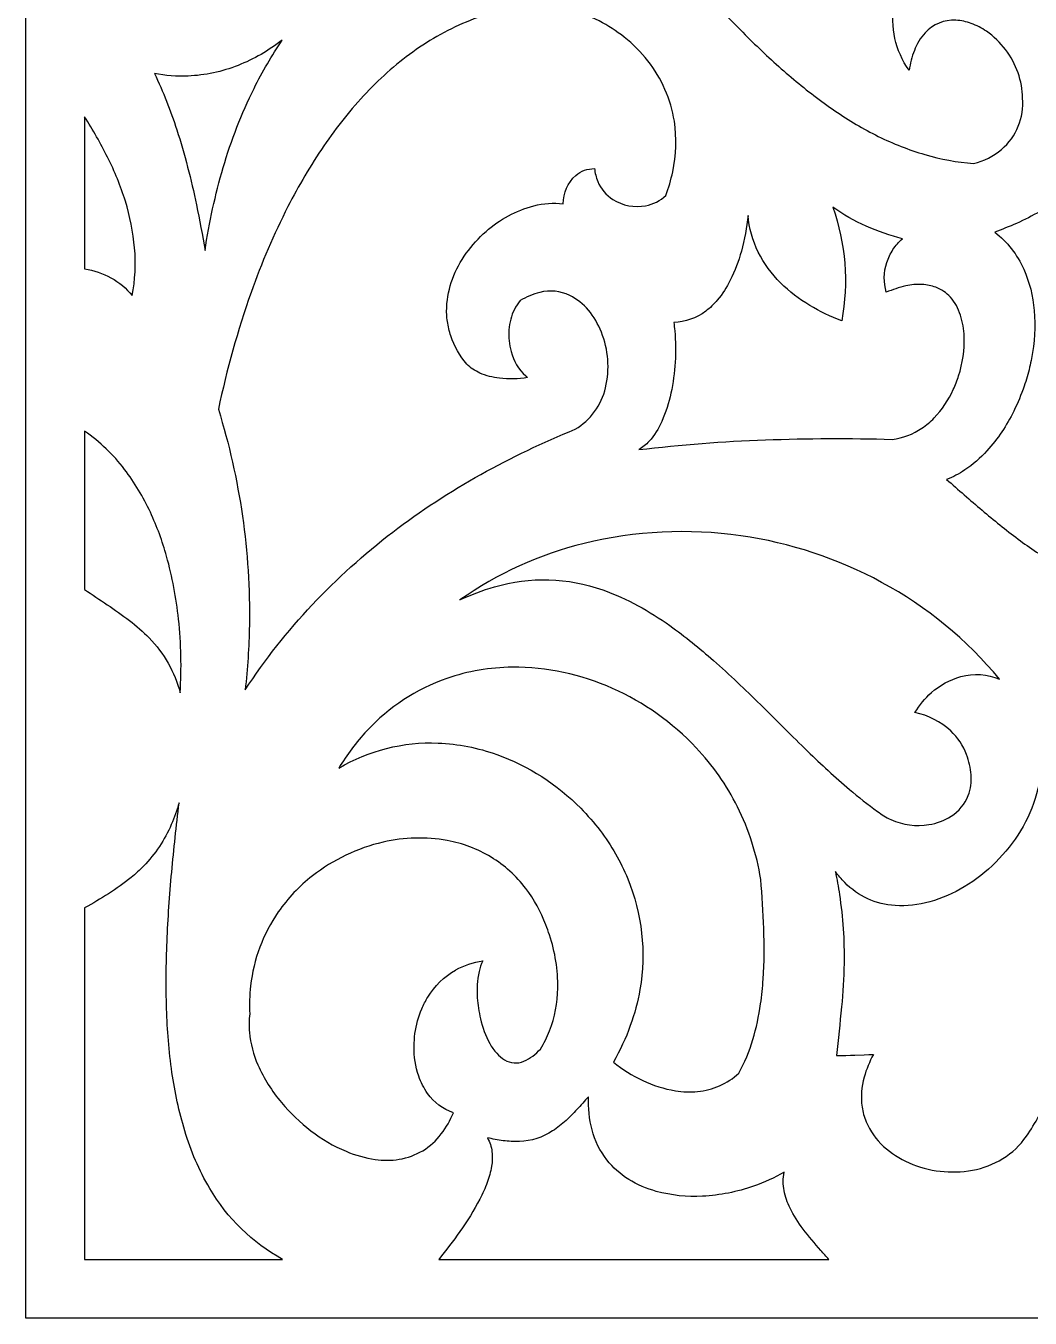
# Model space of a CAD drawing. Header units: centimetres. Extents: x 12.2 to 20.8, y -9 to 9.
# Drawn here: x 12.157 to 16, y -9 to -4.054 of the extents above; entities that cross this region are included whole.
import ezdxf

# ---------------------------------------------------------------- set-up
doc = ezdxf.new("R2010")
doc.units = ezdxf.units.CM
doc.header["$MEASUREMENT"] = 0
doc.layers.add('layer 1', color=7, linetype='Continuous')

msp = doc.modelspace()

# ---------------------------------------------------------------- linework, layer by layer
at = {"layer": 'layer 1', "color": 250, "lineweight": 30}
for points, knots in [([(20.79752, 9.00068), (20.79752, 9.00068), (12.15709, 9.00068), (12.15709, 9.00068), (12.15709, 9.00068), (12.15709, 9.00068), (12.15709, -9.00021), (12.15709, -9.00021), (12.15709, -9.00021), (12.15709, -9.00021), (20.79752, -9.00021), (20.79752, -9.00021), (20.79752, -9.00021), (20.79752, -9.00021), (20.79752, 9.00068), (20.79752, 9.00068)], [0, 0, 0, 0, 0.2, 0.2, 0.2, 0.2, 0.4, 0.4, 0.4, 0.4, 0.6, 0.6, 0.6, 0.6, 1, 1, 1, 1]), ([(15.25639, -3.16694), (15.32825, -3.09439), (15.3975, -3.01932), (15.46402, -2.94184), (15.46402, -2.94184), (15.45041, -2.97266), (15.4405, -3.00498), (15.43448, -3.03812), (15.43448, -3.03812), (15.42518, -3.08931), (15.42295, -3.14152), (15.42785, -3.19331), (15.42785, -3.19331), (15.433, -3.24776), (15.44319, -3.30161), (15.45829, -3.35417), (15.45829, -3.35417), (15.4699, -3.39458), (15.48388, -3.43427), (15.50017, -3.47302), (15.50017, -3.47302), (15.54398, -3.57728), (15.60104, -3.67543), (15.66997, -3.76509), (15.66997, -3.76509), (15.62395, -3.77557), (15.58201, -3.79921), (15.54923, -3.83316), (15.54923, -3.83316), (15.51368, -3.87065), (15.48969, -3.91757), (15.48014, -3.96835), (15.48014, -3.96835), (15.46331, -4.05786), (15.48359, -4.15029), (15.53639, -4.22449), (15.53639, -4.22449), (15.54062, -4.19851), (15.54738, -4.17299), (15.55658, -4.14832), (15.55658, -4.14832), (15.56583, -4.12349), (15.57973, -4.10064), (15.59752, -4.081), (15.59752, -4.081), (15.62749, -4.0479), (15.67092, -4.03022), (15.71548, -4.03294), (15.71548, -4.03294), (15.73557, -4.03417), (15.75538, -4.03828), (15.7743, -4.04515), (15.7743, -4.04515), (15.79481, -4.0526), (15.81428, -4.06267), (15.8322, -4.07512), (15.8322, -4.07512), (15.88843, -4.11414), (15.93092, -4.16996), (15.95361, -4.23453), (15.95361, -4.23453), (15.96447, -4.26547), (15.97008, -4.29801), (15.97021, -4.3308), (15.97021, -4.3308), (15.97727, -4.40537), (15.94741, -4.47874), (15.89032, -4.52723), (15.89032, -4.52723), (15.85947, -4.55344), (15.82282, -4.57195), (15.78342, -4.58126), (15.78342, -4.58126), (15.71993, -4.57633), (15.65713, -4.56477), (15.59606, -4.54676), (15.59606, -4.54676), (15.53504, -4.52877), (15.47569, -4.5055), (15.4187, -4.47723), (15.4187, -4.47723), (15.36102, -4.44862), (15.30546, -4.41592), (15.25245, -4.37937), (15.25245, -4.37937), (15.19813, -4.34193), (15.14564, -4.30191), (15.09516, -4.25944), (15.09516, -4.25944), (15.04362, -4.21609), (14.9937, -4.17084), (14.9455, -4.12381), (14.9455, -4.12381), (14.89686, -4.07634), (14.84906, -4.02801), (14.80214, -3.97884), (14.80214, -3.97884), (14.75552, -3.92999), (14.70938, -3.88068), (14.66374, -3.83091), (14.66374, -3.83091), (14.61923, -3.78237), (14.57431, -3.73419), (14.52899, -3.68639), (14.52899, -3.68639), (14.62009, -3.64689), (14.70788, -3.60017), (14.79154, -3.54668), (14.79154, -3.54668), (14.87514, -3.49322), (14.95544, -3.43478), (15.03202, -3.37168), (15.03202, -3.37168), (15.11021, -3.30725), (15.18509, -3.23892), (15.25639, -3.16694)], [0, 0, 0, 0, 0.0333333, 0.0333333, 0.0333333, 0.0333333, 0.0666667, 0.0666667, 0.0666667, 0.0666667, 0.1, 0.1, 0.1, 0.1, 0.1333333, 0.1333333, 0.1333333, 0.1333333, 0.1666667, 0.1666667, 0.1666667, 0.1666667, 0.2, 0.2, 0.2, 0.2, 0.2333333, 0.2333333, 0.2333333, 0.2333333, 0.2666667, 0.2666667, 0.2666667, 0.2666667, 0.3, 0.3, 0.3, 0.3, 0.3333333, 0.3333333, 0.3333333, 0.3333333, 0.3666667, 0.3666667, 0.3666667, 0.3666667, 0.4, 0.4, 0.4, 0.4, 0.4333333, 0.4333333, 0.4333333, 0.4333333, 0.4666667, 0.4666667, 0.4666667, 0.4666667, 0.5, 0.5, 0.5, 0.5, 0.5333333, 0.5333333, 0.5333333, 0.5333333, 0.5666667, 0.5666667, 0.5666667, 0.5666667, 0.6, 0.6, 0.6, 0.6, 0.6333333, 0.6333333, 0.6333333, 0.6333333, 0.6666667, 0.6666667, 0.6666667, 0.6666667, 0.7, 0.7, 0.7, 0.7, 0.7333333, 0.7333333, 0.7333333, 0.7333333, 0.7666667, 0.7666667, 0.7666667, 0.7666667, 0.8, 0.8, 0.8, 0.8, 0.8333333, 0.8333333, 0.8333333, 0.8333333, 0.8666667, 0.8666667, 0.8666667, 0.8666667, 0.9, 0.9, 0.9, 0.9, 0.9333333, 0.9333333, 0.9333333, 0.9333333, 1, 1, 1, 1]), ([(13.1598, -4.74628), (13.20065, -4.66593), (13.24651, -4.58822), (13.29711, -4.51362), (13.29711, -4.51362), (13.34601, -4.44153), (13.40059, -4.37345), (13.46032, -4.31004), (13.46032, -4.31004), (13.51796, -4.24886), (13.58165, -4.19364), (13.65039, -4.14526), (13.65039, -4.14526), (13.71884, -4.09708), (13.79309, -4.05768), (13.87136, -4.028), (13.87136, -4.028), (13.94966, -3.9983), (14.03157, -3.9791), (14.11491, -3.97089), (14.11491, -3.97089), (14.19719, -3.97537), (14.27759, -3.99745), (14.35063, -4.0356), (14.35063, -4.0356), (14.38458, -4.05333), (14.41682, -4.07418), (14.44693, -4.09786), (14.44693, -4.09786), (14.51416, -4.15077), (14.56757, -4.21923), (14.60254, -4.2973), (14.60254, -4.2973), (14.61998, -4.33623), (14.63201, -4.37736), (14.63832, -4.41954), (14.63832, -4.41954), (14.64793, -4.48386), (14.64583, -4.54941), (14.63212, -4.61298), (14.63212, -4.61298), (14.62551, -4.64362), (14.61677, -4.67376), (14.60596, -4.70317), (14.60596, -4.70317), (14.58453, -4.72359), (14.5576, -4.73733), (14.5285, -4.74273), (14.5285, -4.74273), (14.48516, -4.75076), (14.44037, -4.74209), (14.40316, -4.71848), (14.40316, -4.71848), (14.3772, -4.70201), (14.35696, -4.67792), (14.34521, -4.64952), (14.34521, -4.64952), (14.33877, -4.63398), (14.33462, -4.61757), (14.3329, -4.60083), (14.3329, -4.60083), (14.30651, -4.6002), (14.28087, -4.60953), (14.26107, -4.62698), (14.26107, -4.62698), (14.23008, -4.6543), (14.21266, -4.69382), (14.21345, -4.73512), (14.21345, -4.73512), (14.17556, -4.7305), (14.13715, -4.73318), (14.10027, -4.74303), (14.10027, -4.74303), (14.03265, -4.76109), (13.97021, -4.79468), (13.91788, -4.84116), (13.91788, -4.84116), (13.88964, -4.86624), (13.86421, -4.8943), (13.84202, -4.92485), (13.84202, -4.92485), (13.82007, -4.95507), (13.80239, -4.98815), (13.78947, -5.0232), (13.78947, -5.0232), (13.77677, -5.05765), (13.76935, -5.09381), (13.76745, -5.13048), (13.76745, -5.13048), (13.76649, -5.14893), (13.76739, -5.16743), (13.77013, -5.18569), (13.77013, -5.18569), (13.77294, -5.20445), (13.77729, -5.22295), (13.78313, -5.241), (13.78313, -5.241), (13.79637, -5.2805), (13.81692, -5.31714), (13.84373, -5.34903), (13.84373, -5.34903), (13.85852, -5.36324), (13.87569, -5.37473), (13.89446, -5.38298), (13.89446, -5.38298), (13.91818, -5.39341), (13.94334, -5.40018), (13.9691, -5.40306), (13.9691, -5.40306), (14.005, -5.40708), (14.04129, -5.40612), (14.07693, -5.4002), (14.07693, -5.4002), (14.07446, -5.39829), (14.07207, -5.39628), (14.06976, -5.39418), (14.06976, -5.39418), (14.04228, -5.36915), (14.02271, -5.3366), (14.01347, -5.30059), (14.01347, -5.30059), (14.01003, -5.28717), (14.00749, -5.27354), (14.00586, -5.25978), (14.00586, -5.25978), (14.00424, -5.24596), (14.00407, -5.232), (14.00537, -5.21814), (14.00537, -5.21814), (14.00665, -5.20443), (14.00893, -5.19083), (14.01217, -5.17744), (14.01217, -5.17744), (14.01855, -5.15114), (14.03099, -5.12669), (14.04848, -5.10604), (14.04848, -5.10604), (14.07176, -5.09157), (14.09716, -5.08082), (14.12376, -5.07418), (14.12376, -5.07418), (14.16212, -5.06461), (14.20265, -5.06886), (14.2382, -5.08616), (14.2382, -5.08616), (14.26569, -5.09954), (14.28997, -5.11869), (14.30939, -5.1423), (14.30939, -5.1423), (14.33018, -5.16758), (14.34696, -5.19593), (14.35913, -5.22632), (14.35913, -5.22632), (14.3862, -5.29389), (14.39176, -5.36821), (14.37505, -5.43906), (14.37505, -5.43906), (14.35937, -5.50561), (14.31749, -5.56308), (14.25897, -5.59843), (14.25897, -5.59843), (14.13523, -5.64849), (14.01469, -5.70609), (13.89801, -5.77092), (13.89801, -5.77092), (13.78028, -5.83633), (13.66751, -5.91024), (13.56057, -5.99209), (13.56057, -5.99209), (13.45059, -6.07627), (13.34766, -6.16925), (13.25279, -6.27014), (13.25279, -6.27014), (13.15788, -6.37106), (13.07202, -6.48008), (12.99615, -6.59599), (12.99615, -6.59599), (13.00564, -6.51383), (13.01102, -6.43126), (13.01228, -6.34856), (13.01228, -6.34856), (13.01655, -6.06839), (12.97657, -5.78937), (12.89376, -5.52168), (12.89376, -5.52168), (12.92554, -5.36991), (12.96744, -5.22041), (13.01915, -5.07422), (13.01915, -5.07422), (13.05886, -4.96197), (13.10585, -4.85242), (13.1598, -4.74628)], [0, 0, 0, 0, 0.0204082, 0.0204082, 0.0204082, 0.0204082, 0.0408163, 0.0408163, 0.0408163, 0.0408163, 0.0612245, 0.0612245, 0.0612245, 0.0612245, 0.0816327, 0.0816327, 0.0816327, 0.0816327, 0.1020408, 0.1020408, 0.1020408, 0.1020408, 0.122449, 0.122449, 0.122449, 0.122449, 0.1428571, 0.1428571, 0.1428571, 0.1428571, 0.1632653, 0.1632653, 0.1632653, 0.1632653, 0.1836735, 0.1836735, 0.1836735, 0.1836735, 0.2040816, 0.2040816, 0.2040816, 0.2040816, 0.2244898, 0.2244898, 0.2244898, 0.2244898, 0.244898, 0.244898, 0.244898, 0.244898, 0.2653061, 0.2653061, 0.2653061, 0.2653061, 0.2857143, 0.2857143, 0.2857143, 0.2857143, 0.3061224, 0.3061224, 0.3061224, 0.3061224, 0.3265306, 0.3265306, 0.3265306, 0.3265306, 0.3469388, 0.3469388, 0.3469388, 0.3469388, 0.3673469, 0.3673469, 0.3673469, 0.3673469, 0.3877551, 0.3877551, 0.3877551, 0.3877551, 0.4081633, 0.4081633, 0.4081633, 0.4081633, 0.4285714, 0.4285714, 0.4285714, 0.4285714, 0.4489796, 0.4489796, 0.4489796, 0.4489796, 0.4693878, 0.4693878, 0.4693878, 0.4693878, 0.4897959, 0.4897959, 0.4897959, 0.4897959, 0.5102041, 0.5102041, 0.5102041, 0.5102041, 0.5306122, 0.5306122, 0.5306122, 0.5306122, 0.5510204, 0.5510204, 0.5510204, 0.5510204, 0.5714286, 0.5714286, 0.5714286, 0.5714286, 0.5918367, 0.5918367, 0.5918367, 0.5918367, 0.6122449, 0.6122449, 0.6122449, 0.6122449, 0.6326531, 0.6326531, 0.6326531, 0.6326531, 0.6530612, 0.6530612, 0.6530612, 0.6530612, 0.6734694, 0.6734694, 0.6734694, 0.6734694, 0.6938776, 0.6938776, 0.6938776, 0.6938776, 0.7142857, 0.7142857, 0.7142857, 0.7142857, 0.7346939, 0.7346939, 0.7346939, 0.7346939, 0.755102, 0.755102, 0.755102, 0.755102, 0.7755102, 0.7755102, 0.7755102, 0.7755102, 0.7959184, 0.7959184, 0.7959184, 0.7959184, 0.8163265, 0.8163265, 0.8163265, 0.8163265, 0.8367347, 0.8367347, 0.8367347, 0.8367347, 0.8571429, 0.8571429, 0.8571429, 0.8571429, 0.877551, 0.877551, 0.877551, 0.877551, 0.8979592, 0.8979592, 0.8979592, 0.8979592, 0.9183673, 0.9183673, 0.9183673, 0.9183673, 0.9387755, 0.9387755, 0.9387755, 0.9387755, 0.9591837, 0.9591837, 0.9591837, 0.9591837, 1, 1, 1, 1]), ([(12.64915, -4.23632), (12.69139, -4.24483), (12.73451, -4.24822), (12.77756, -4.24641), (12.77756, -4.24641), (12.84312, -4.24364), (12.90777, -4.22992), (12.96881, -4.20581), (12.96881, -4.20581), (13.02974, -4.18175), (13.08686, -4.14895), (13.13834, -4.10844), (13.13834, -4.10844), (13.09812, -4.16755), (13.06204, -4.22938), (13.03035, -4.29347), (13.03035, -4.29347), (12.98221, -4.39084), (12.94263, -4.49222), (12.91207, -4.59644), (12.91207, -4.59644), (12.88153, -4.7006), (12.85831, -4.80678), (12.84258, -4.91417), (12.84258, -4.91417), (12.83283, -4.85572), (12.82197, -4.79746), (12.81002, -4.73942), (12.81002, -4.73942), (12.79002, -4.64228), (12.76482, -4.54627), (12.73454, -4.45183), (12.73454, -4.45183), (12.71092, -4.37817), (12.68239, -4.30617), (12.64915, -4.23632)], [0, 0, 0, 0, 0.1, 0.1, 0.1, 0.1, 0.2, 0.2, 0.2, 0.2, 0.3, 0.3, 0.3, 0.3, 0.4, 0.4, 0.4, 0.4, 0.5, 0.5, 0.5, 0.5, 0.6, 0.6, 0.6, 0.6, 0.7, 0.7, 0.7, 0.7, 0.8, 0.8, 0.8, 0.8, 1, 1, 1, 1]), ([(12.38211, -4.4026), (12.414, -4.45264), (12.44333, -4.50429), (12.46996, -4.55732), (12.46996, -4.55732), (12.49706, -4.6113), (12.51973, -4.6674), (12.53772, -4.72505), (12.53772, -4.72505), (12.55592, -4.78337), (12.56779, -4.84349), (12.57312, -4.90434), (12.57312, -4.90434), (12.57846, -4.96532), (12.57533, -5.02675), (12.56382, -5.08686), (12.56382, -5.08686), (12.54206, -5.05843), (12.5144, -5.03506), (12.48273, -5.01836), (12.48273, -5.01836), (12.45122, -5.00175), (12.41725, -4.99032), (12.38211, -4.98452), (12.38211, -4.98452), (12.38211, -4.98452), (12.38211, -4.4026), (12.38211, -4.4026)], [0, 0, 0, 0, 0.125, 0.125, 0.125, 0.125, 0.25, 0.25, 0.25, 0.25, 0.375, 0.375, 0.375, 0.375, 0.5, 0.5, 0.5, 0.5, 0.625, 0.625, 0.625, 0.625, 0.75, 0.75, 0.75, 0.75, 1, 1, 1, 1]), ([(16.66014, -5.50438), (16.68494, -5.46249), (16.72654, -5.43331), (16.77438, -5.42423), (16.77438, -5.42423), (16.80574, -5.41827), (16.83796, -5.41856), (16.86922, -5.42505), (16.86922, -5.42505), (16.93863, -5.43973), (17.00025, -5.47921), (17.04262, -5.53611), (17.04262, -5.53611), (17.07839, -5.58422), (17.09741, -5.64268), (17.09683, -5.70263), (17.09683, -5.70263), (17.09662, -5.72347), (17.09445, -5.74424), (17.09034, -5.76467), (17.09034, -5.76467), (17.08877, -5.802), (17.08261, -5.83899), (17.072, -5.87482), (17.072, -5.87482), (17.05265, -5.94016), (17.02085, -6.00112), (16.97835, -6.0544), (16.97835, -6.0544), (16.95392, -6.08503), (16.92559, -6.11231), (16.89408, -6.13559), (16.89408, -6.13559), (16.85001, -6.16194), (16.80379, -6.1845), (16.7559, -6.20303), (16.7559, -6.20303), (16.69103, -6.22812), (16.62265, -6.2429), (16.55321, -6.24685), (16.55321, -6.24685), (16.50002, -6.24988), (16.44669, -6.24612), (16.39445, -6.23567), (16.39445, -6.23567), (16.3423, -6.22524), (16.29132, -6.20969), (16.24223, -6.18923), (16.24223, -6.18923), (16.19152, -6.16811), (16.14252, -6.14313), (16.09563, -6.11451), (16.09563, -6.11451), (16.04684, -6.08473), (15.99947, -6.05268), (15.95369, -6.01846), (15.95369, -6.01846), (15.90645, -5.98315), (15.86037, -5.94633), (15.8155, -5.90805), (15.8155, -5.90805), (15.76999, -5.86923), (15.72486, -5.82996), (15.68011, -5.79026), (15.68011, -5.79026), (15.70461, -5.78094), (15.72793, -5.7688), (15.74962, -5.75409), (15.74962, -5.75409), (15.78075, -5.73295), (15.80927, -5.70819), (15.83455, -5.68032), (15.83455, -5.68032), (15.87578, -5.63486), (15.91031, -5.58374), (15.93709, -5.52852), (15.93709, -5.52852), (15.95218, -5.49739), (15.96546, -5.46541), (15.97685, -5.43274), (15.97685, -5.43274), (15.98503, -5.40927), (15.99192, -5.38537), (15.99749, -5.36115), (15.99749, -5.36115), (16.00009, -5.34986), (16.00249, -5.33853), (16.0047, -5.32716), (16.0047, -5.32716), (16.01649, -5.26657), (16.01996, -5.20464), (16.01503, -5.14311), (16.01503, -5.14311), (16.01066, -5.08863), (15.99712, -5.03526), (15.97499, -4.98528), (15.97499, -4.98528), (15.95035, -4.92966), (15.91224, -4.88103), (15.86411, -4.84382), (15.86411, -4.84382), (15.89211, -4.83367), (15.91974, -4.82253), (15.94694, -4.81041), (15.94694, -4.81041), (15.97787, -4.79664), (16.00808, -4.7813), (16.03746, -4.76447), (16.03746, -4.76447), (16.07219, -4.74455), (16.10478, -4.72108), (16.13466, -4.69444), (16.13466, -4.69444), (16.15259, -4.67845), (16.16798, -4.65982), (16.18028, -4.63919), (16.18028, -4.63919), (16.18007, -4.68581), (16.18465, -4.73233), (16.19395, -4.77802), (16.19395, -4.77802), (16.21279, -4.87062), (16.25417, -4.95719), (16.31441, -5.02999), (16.31441, -5.02999), (16.36117, -5.0865), (16.41984, -5.13203), (16.4862, -5.16327), (16.4862, -5.16327), (16.51728, -5.17791), (16.55041, -5.18776), (16.58443, -5.19248), (16.58443, -5.19248), (16.5582, -5.21555), (16.53626, -5.24311), (16.51964, -5.27384), (16.51964, -5.27384), (16.48681, -5.33454), (16.47225, -5.40349), (16.47775, -5.47228), (16.47775, -5.47228), (16.47972, -5.49688), (16.48444, -5.5212), (16.49182, -5.54475), (16.49182, -5.54475), (16.50108, -5.57428), (16.51551, -5.60194), (16.53445, -5.62641), (16.53445, -5.62641), (16.55881, -5.65789), (16.5919, -5.68153), (16.62958, -5.69437), (16.62958, -5.69437), (16.62676, -5.66898), (16.62605, -5.64341), (16.62744, -5.61791), (16.62744, -5.61791), (16.62861, -5.59651), (16.63224, -5.57532), (16.63826, -5.55476), (16.63826, -5.55476), (16.64342, -5.53712), (16.65077, -5.5202), (16.66014, -5.50438)], [0, 0, 0, 0, 0.0238095, 0.0238095, 0.0238095, 0.0238095, 0.047619, 0.047619, 0.047619, 0.047619, 0.0714286, 0.0714286, 0.0714286, 0.0714286, 0.0952381, 0.0952381, 0.0952381, 0.0952381, 0.1190476, 0.1190476, 0.1190476, 0.1190476, 0.1428571, 0.1428571, 0.1428571, 0.1428571, 0.1666667, 0.1666667, 0.1666667, 0.1666667, 0.1904762, 0.1904762, 0.1904762, 0.1904762, 0.2142857, 0.2142857, 0.2142857, 0.2142857, 0.2380952, 0.2380952, 0.2380952, 0.2380952, 0.2619048, 0.2619048, 0.2619048, 0.2619048, 0.2857143, 0.2857143, 0.2857143, 0.2857143, 0.3095238, 0.3095238, 0.3095238, 0.3095238, 0.3333333, 0.3333333, 0.3333333, 0.3333333, 0.3571429, 0.3571429, 0.3571429, 0.3571429, 0.3809524, 0.3809524, 0.3809524, 0.3809524, 0.4047619, 0.4047619, 0.4047619, 0.4047619, 0.4285714, 0.4285714, 0.4285714, 0.4285714, 0.452381, 0.452381, 0.452381, 0.452381, 0.4761905, 0.4761905, 0.4761905, 0.4761905, 0.5, 0.5, 0.5, 0.5, 0.5238095, 0.5238095, 0.5238095, 0.5238095, 0.547619, 0.547619, 0.547619, 0.547619, 0.5714286, 0.5714286, 0.5714286, 0.5714286, 0.5952381, 0.5952381, 0.5952381, 0.5952381, 0.6190476, 0.6190476, 0.6190476, 0.6190476, 0.6428571, 0.6428571, 0.6428571, 0.6428571, 0.6666667, 0.6666667, 0.6666667, 0.6666667, 0.6904762, 0.6904762, 0.6904762, 0.6904762, 0.7142857, 0.7142857, 0.7142857, 0.7142857, 0.7380952, 0.7380952, 0.7380952, 0.7380952, 0.7619048, 0.7619048, 0.7619048, 0.7619048, 0.7857143, 0.7857143, 0.7857143, 0.7857143, 0.8095238, 0.8095238, 0.8095238, 0.8095238, 0.8333333, 0.8333333, 0.8333333, 0.8333333, 0.8571429, 0.8571429, 0.8571429, 0.8571429, 0.8809524, 0.8809524, 0.8809524, 0.8809524, 0.9047619, 0.9047619, 0.9047619, 0.9047619, 0.9285714, 0.9285714, 0.9285714, 0.9285714, 0.952381, 0.952381, 0.952381, 0.952381, 1, 1, 1, 1]), ([(14.50249, -5.67629), (14.51707, -5.66773), (14.53024, -5.65698), (14.54155, -5.64441), (14.54155, -5.64441), (14.56187, -5.6218), (14.57839, -5.59605), (14.59046, -5.56815), (14.59046, -5.56815), (14.60551, -5.53336), (14.61711, -5.49718), (14.62511, -5.46012), (14.62511, -5.46012), (14.64198, -5.38187), (14.64694, -5.30155), (14.63983, -5.22183), (14.63983, -5.22183), (14.63886, -5.21089), (14.63752, -5.2), (14.63582, -5.18916), (14.63582, -5.18916), (14.6801, -5.18816), (14.72292, -5.17321), (14.75819, -5.14641), (14.75819, -5.14641), (14.7746, -5.13394), (14.78954, -5.11967), (14.80276, -5.10386), (14.80276, -5.10386), (14.82225, -5.08053), (14.8389, -5.05496), (14.85235, -5.0277), (14.85235, -5.0277), (14.86989, -4.99216), (14.88407, -4.95507), (14.89471, -4.9169), (14.89471, -4.9169), (14.90721, -4.87206), (14.91575, -4.82621), (14.92024, -4.77988), (14.92024, -4.77988), (14.92448, -4.82864), (14.9378, -4.87616), (14.95954, -4.92001), (14.95954, -4.92001), (14.98124, -4.96378), (15.01006, -5.00362), (15.04485, -5.03792), (15.04485, -5.03792), (15.07838, -5.07099), (15.1157, -5.09996), (15.15606, -5.12423), (15.15606, -5.12423), (15.19493, -5.14761), (15.23595, -5.16721), (15.27857, -5.18275), (15.27857, -5.18275), (15.30561, -5.03731), (15.29386, -4.88737), (15.24445, -4.74793), (15.24445, -4.74793), (15.28444, -4.77675), (15.32735, -4.80128), (15.37248, -4.82111), (15.37248, -4.82111), (15.41755, -4.84092), (15.46415, -4.85707), (15.51181, -4.86941), (15.51181, -4.86941), (15.49732, -4.88102), (15.48483, -4.89492), (15.47481, -4.91056), (15.47481, -4.91056), (15.46483, -4.92616), (15.45685, -4.94295), (15.45105, -4.96054), (15.45105, -4.96054), (15.43895, -4.99732), (15.43831, -5.0369), (15.44923, -5.07405), (15.44923, -5.07405), (15.47322, -5.06376), (15.49808, -5.05564), (15.52352, -5.04978), (15.52352, -5.04978), (15.54418, -5.04503), (15.5654, -5.04311), (15.58658, -5.04409), (15.58658, -5.04409), (15.60442, -5.04492), (15.62202, -5.0485), (15.63876, -5.0547), (15.63876, -5.0547), (15.66016, -5.06263), (15.67925, -5.07576), (15.69432, -5.09289), (15.69432, -5.09289), (15.71186, -5.11282), (15.72508, -5.13618), (15.73314, -5.16148), (15.73314, -5.16148), (15.74165, -5.18817), (15.74644, -5.21591), (15.74738, -5.2439), (15.74738, -5.2439), (15.74908, -5.29462), (15.74183, -5.34527), (15.72598, -5.39348), (15.72598, -5.39348), (15.72011, -5.41134), (15.71328, -5.42887), (15.70552, -5.446), (15.70552, -5.446), (15.68734, -5.48613), (15.66251, -5.52293), (15.6321, -5.55481), (15.6321, -5.55481), (15.61808, -5.56951), (15.60251, -5.58265), (15.58567, -5.594), (15.58567, -5.594), (15.55172, -5.61709), (15.51274, -5.63176), (15.472, -5.63679), (15.472, -5.63679), (15.31019, -5.63241), (15.14829, -5.63307), (14.98652, -5.63877), (14.98652, -5.63877), (14.82472, -5.64446), (14.66324, -5.65698), (14.50249, -5.67629)], [0, 0, 0, 0, 0.0294118, 0.0294118, 0.0294118, 0.0294118, 0.0588235, 0.0588235, 0.0588235, 0.0588235, 0.0882353, 0.0882353, 0.0882353, 0.0882353, 0.1176471, 0.1176471, 0.1176471, 0.1176471, 0.1470588, 0.1470588, 0.1470588, 0.1470588, 0.1764706, 0.1764706, 0.1764706, 0.1764706, 0.2058824, 0.2058824, 0.2058824, 0.2058824, 0.2352941, 0.2352941, 0.2352941, 0.2352941, 0.2647059, 0.2647059, 0.2647059, 0.2647059, 0.2941176, 0.2941176, 0.2941176, 0.2941176, 0.3235294, 0.3235294, 0.3235294, 0.3235294, 0.3529412, 0.3529412, 0.3529412, 0.3529412, 0.3823529, 0.3823529, 0.3823529, 0.3823529, 0.4117647, 0.4117647, 0.4117647, 0.4117647, 0.4411765, 0.4411765, 0.4411765, 0.4411765, 0.4705882, 0.4705882, 0.4705882, 0.4705882, 0.5, 0.5, 0.5, 0.5, 0.5294118, 0.5294118, 0.5294118, 0.5294118, 0.5588235, 0.5588235, 0.5588235, 0.5588235, 0.5882353, 0.5882353, 0.5882353, 0.5882353, 0.6176471, 0.6176471, 0.6176471, 0.6176471, 0.6470588, 0.6470588, 0.6470588, 0.6470588, 0.6764706, 0.6764706, 0.6764706, 0.6764706, 0.7058824, 0.7058824, 0.7058824, 0.7058824, 0.7352941, 0.7352941, 0.7352941, 0.7352941, 0.7647059, 0.7647059, 0.7647059, 0.7647059, 0.7941176, 0.7941176, 0.7941176, 0.7941176, 0.8235294, 0.8235294, 0.8235294, 0.8235294, 0.8529412, 0.8529412, 0.8529412, 0.8529412, 0.8823529, 0.8823529, 0.8823529, 0.8823529, 0.9117647, 0.9117647, 0.9117647, 0.9117647, 0.9411765, 0.9411765, 0.9411765, 0.9411765, 1, 1, 1, 1]), ([(12.69559, -6.08427), (12.71755, -6.16312), (12.73288, -6.24369), (12.74141, -6.3251), (12.74141, -6.3251), (12.75121, -6.41863), (12.75326, -6.51282), (12.74756, -6.60668), (12.74756, -6.60668), (12.72716, -6.52751), (12.68623, -6.45517), (12.62887, -6.39691), (12.62887, -6.39691), (12.60527, -6.37294), (12.58001, -6.35067), (12.55328, -6.33024), (12.55328, -6.33024), (12.52566, -6.30915), (12.49735, -6.28897), (12.46839, -6.26976), (12.46839, -6.26976), (12.43943, -6.25055), (12.41067, -6.23105), (12.38211, -6.21126), (12.38211, -6.21126), (12.38211, -6.21126), (12.38211, -5.6059), (12.38211, -5.6059), (12.38211, -5.6059), (12.44029, -5.64608), (12.49173, -5.69528), (12.53448, -5.75161), (12.53448, -5.75161), (12.5733, -5.80275), (12.60652, -5.85791), (12.63358, -5.91613), (12.63358, -5.91613), (12.6588, -5.97039), (12.67954, -6.02663), (12.69559, -6.08427)], [0, 0, 0, 0, 0.0909091, 0.0909091, 0.0909091, 0.0909091, 0.1818182, 0.1818182, 0.1818182, 0.1818182, 0.2727273, 0.2727273, 0.2727273, 0.2727273, 0.3636364, 0.3636364, 0.3636364, 0.3636364, 0.4545455, 0.4545455, 0.4545455, 0.4545455, 0.5454545, 0.5454545, 0.5454545, 0.5454545, 0.6363636, 0.6363636, 0.6363636, 0.6363636, 0.7272727, 0.7272727, 0.7272727, 0.7272727, 0.8181818, 0.8181818, 0.8181818, 0.8181818, 1, 1, 1, 1]), ([(13.81785, -6.25127), (13.96145, -6.1504), (14.12264, -6.07714), (14.29305, -6.03527), (14.29305, -6.03527), (14.4891, -5.9871), (14.69264, -5.9771), (14.89247, -6.00578), (14.89247, -6.00578), (15.08125, -6.03287), (15.26379, -6.09329), (15.43147, -6.18415), (15.43147, -6.18415), (15.60418, -6.27774), (15.7574, -6.40361), (15.88276, -6.55484), (15.88276, -6.55484), (15.83586, -6.53496), (15.78365, -6.53148), (15.73452, -6.54499), (15.73452, -6.54499), (15.69273, -6.55648), (15.65416, -6.57741), (15.62175, -6.60618), (15.62175, -6.60618), (15.59695, -6.62819), (15.57576, -6.65393), (15.55894, -6.68249), (15.55894, -6.68249), (15.61002, -6.69319), (15.65727, -6.71755), (15.69562, -6.75296), (15.69562, -6.75296), (15.72265, -6.77792), (15.74353, -6.80883), (15.75659, -6.84323), (15.75659, -6.84323), (15.76567, -6.86835), (15.77141, -6.89455), (15.77367, -6.92116), (15.77367, -6.92116), (15.77595, -6.948), (15.77209, -6.97502), (15.76239, -7.00014), (15.76239, -7.00014), (15.74975, -7.03289), (15.72688, -7.0607), (15.69719, -7.07943), (15.69719, -7.07943), (15.67144, -7.09567), (15.64267, -7.10658), (15.61261, -7.11149), (15.61261, -7.11149), (15.5631, -7.11958), (15.51228, -7.11286), (15.46656, -7.09219), (15.46656, -7.09219), (15.44839, -7.08398), (15.43137, -7.07339), (15.41596, -7.06072), (15.41596, -7.06072), (15.37885, -7.03431), (15.34293, -7.00625), (15.30833, -6.97663), (15.30833, -6.97663), (15.25343, -6.92963), (15.20006, -6.88088), (15.1483, -6.83046), (15.1483, -6.83046), (15.11862, -6.80156), (15.08906, -6.77254), (15.0596, -6.74342), (15.0596, -6.74342), (15.0288, -6.71297), (14.99805, -6.68247), (14.96735, -6.65191), (14.96735, -6.65191), (14.90927, -6.59411), (14.84959, -6.53795), (14.78838, -6.48347), (14.78838, -6.48347), (14.73507, -6.43603), (14.67931, -6.39144), (14.62131, -6.34987), (14.62131, -6.34987), (14.58234, -6.32194), (14.54168, -6.29644), (14.49957, -6.27353), (14.49957, -6.27353), (14.45615, -6.24991), (14.41095, -6.22974), (14.36436, -6.2132), (14.36436, -6.2132), (14.23092, -6.16585), (14.08606, -6.16162), (13.9501, -6.20118), (13.9501, -6.20118), (13.90477, -6.21437), (13.86055, -6.23112), (13.81785, -6.25127)], [0, 0, 0, 0, 0.0384615, 0.0384615, 0.0384615, 0.0384615, 0.0769231, 0.0769231, 0.0769231, 0.0769231, 0.1153846, 0.1153846, 0.1153846, 0.1153846, 0.1538462, 0.1538462, 0.1538462, 0.1538462, 0.1923077, 0.1923077, 0.1923077, 0.1923077, 0.2307692, 0.2307692, 0.2307692, 0.2307692, 0.2692308, 0.2692308, 0.2692308, 0.2692308, 0.3076923, 0.3076923, 0.3076923, 0.3076923, 0.3461538, 0.3461538, 0.3461538, 0.3461538, 0.3846154, 0.3846154, 0.3846154, 0.3846154, 0.4230769, 0.4230769, 0.4230769, 0.4230769, 0.4615385, 0.4615385, 0.4615385, 0.4615385, 0.5, 0.5, 0.5, 0.5, 0.5384615, 0.5384615, 0.5384615, 0.5384615, 0.5769231, 0.5769231, 0.5769231, 0.5769231, 0.6153846, 0.6153846, 0.6153846, 0.6153846, 0.6538462, 0.6538462, 0.6538462, 0.6538462, 0.6923077, 0.6923077, 0.6923077, 0.6923077, 0.7307692, 0.7307692, 0.7307692, 0.7307692, 0.7692308, 0.7692308, 0.7692308, 0.7692308, 0.8076923, 0.8076923, 0.8076923, 0.8076923, 0.8461538, 0.8461538, 0.8461538, 0.8461538, 0.8846154, 0.8846154, 0.8846154, 0.8846154, 0.9230769, 0.9230769, 0.9230769, 0.9230769, 1, 1, 1, 1]), ([(13.76814, -6.55185), (13.84862, -6.52399), (13.93309, -6.50951), (14.01826, -6.50897), (14.01826, -6.50897), (14.15054, -6.50814), (14.2814, -6.53571), (14.4021, -6.58983), (14.4021, -6.58983), (14.52259, -6.64385), (14.63121, -6.72105), (14.72187, -6.81705), (14.72187, -6.81705), (14.7854, -6.88433), (14.83863, -6.9606), (14.87986, -7.04344), (14.87986, -7.04344), (14.92339, -7.13088), (14.95347, -7.22436), (14.96911, -7.32077), (14.96911, -7.32077), (14.9738, -7.38357), (14.97751, -7.44644), (14.98025, -7.50935), (14.98025, -7.50935), (14.98305, -7.57372), (14.98235, -7.63818), (14.97815, -7.70247), (14.97815, -7.70247), (14.97606, -7.73431), (14.97277, -7.76607), (14.96828, -7.79766), (14.96828, -7.79766), (14.96172, -7.84381), (14.9518, -7.8894), (14.93859, -7.9341), (14.93859, -7.9341), (14.92535, -7.97886), (14.90739, -8.02208), (14.885, -8.06304), (14.885, -8.06304), (14.84115, -8.10267), (14.78576, -8.12716), (14.72693, -8.13294), (14.72693, -8.13294), (14.69876, -8.13571), (14.67035, -8.13473), (14.64243, -8.13002), (14.64243, -8.13002), (14.59902, -8.12269), (14.55685, -8.10937), (14.51711, -8.09042), (14.51711, -8.09042), (14.47737, -8.07147), (14.43995, -8.048), (14.40558, -8.02047), (14.40558, -8.02047), (14.43076, -7.97569), (14.45225, -7.92893), (14.46985, -7.88066), (14.46985, -7.88066), (14.48621, -7.83581), (14.49851, -7.78957), (14.5066, -7.74252), (14.5066, -7.74252), (14.53118, -7.59956), (14.51497, -7.45247), (14.4598, -7.31831), (14.4598, -7.31831), (14.43273, -7.25248), (14.39712, -7.19047), (14.35391, -7.1339), (14.35391, -7.1339), (14.33114, -7.10409), (14.30656, -7.0757), (14.2803, -7.04891), (14.2803, -7.04891), (14.19016, -6.95696), (14.08033, -6.88655), (13.95913, -6.84304), (13.95913, -6.84304), (13.88697, -6.81714), (13.81126, -6.80234), (13.73465, -6.79919), (13.73465, -6.79919), (13.60124, -6.7937), (13.46903, -6.82707), (13.35424, -6.89526), (13.35424, -6.89526), (13.38526, -6.844), (13.42137, -6.79601), (13.46203, -6.752), (13.46203, -6.752), (13.54603, -6.66106), (13.65115, -6.59234), (13.76814, -6.55185)], [0, 0, 0, 0, 0.04, 0.04, 0.04, 0.04, 0.08, 0.08, 0.08, 0.08, 0.12, 0.12, 0.12, 0.12, 0.16, 0.16, 0.16, 0.16, 0.2, 0.2, 0.2, 0.2, 0.24, 0.24, 0.24, 0.24, 0.28, 0.28, 0.28, 0.28, 0.32, 0.32, 0.32, 0.32, 0.36, 0.36, 0.36, 0.36, 0.4, 0.4, 0.4, 0.4, 0.44, 0.44, 0.44, 0.44, 0.48, 0.48, 0.48, 0.48, 0.52, 0.52, 0.52, 0.52, 0.56, 0.56, 0.56, 0.56, 0.6, 0.6, 0.6, 0.6, 0.64, 0.64, 0.64, 0.64, 0.68, 0.68, 0.68, 0.68, 0.72, 0.72, 0.72, 0.72, 0.76, 0.76, 0.76, 0.76, 0.8, 0.8, 0.8, 0.8, 0.84, 0.84, 0.84, 0.84, 0.88, 0.88, 0.88, 0.88, 0.92, 0.92, 0.92, 0.92, 1, 1, 1, 1]), ([(15.74758, -7.34939), (15.83545, -7.2963), (15.90926, -7.22276), (15.96267, -7.13508), (15.96267, -7.13508), (15.98965, -7.09078), (16.01046, -7.04299), (16.02452, -6.99307), (16.02452, -6.99307), (16.03873, -6.94259), (16.04447, -6.89009), (16.0415, -6.83773), (16.0415, -6.83773), (16.06473, -6.89493), (16.08505, -6.95327), (16.1024, -7.01252), (16.1024, -7.01252), (16.12038, -7.07392), (16.13552, -7.13611), (16.1478, -7.19891), (16.1478, -7.19891), (16.17286, -7.32713), (16.18508, -7.4575), (16.18429, -7.58815), (16.18429, -7.58815), (16.18361, -7.70031), (16.17109, -7.81207), (16.14696, -7.92161), (16.14696, -7.92161), (16.13022, -7.99757), (16.10607, -8.0717), (16.07484, -8.14294), (16.07484, -8.14294), (16.05011, -8.19935), (16.02016, -8.25332), (15.98537, -8.30414), (15.98537, -8.30414), (15.96153, -8.33867), (15.93071, -8.36778), (15.89488, -8.38963), (15.89488, -8.38963), (15.85916, -8.41142), (15.81974, -8.42645), (15.77858, -8.434), (15.77858, -8.434), (15.69675, -8.44901), (15.61234, -8.43912), (15.53618, -8.40562), (15.53618, -8.40562), (15.50061, -8.38998), (15.46779, -8.36875), (15.43894, -8.34272), (15.43894, -8.34272), (15.40992, -8.31654), (15.38707, -8.28427), (15.37202, -8.24821), (15.37202, -8.24821), (15.36452, -8.23024), (15.35932, -8.21139), (15.35655, -8.19211), (15.35655, -8.19211), (15.35103, -8.15379), (15.35372, -8.11474), (15.36443, -8.07753), (15.36443, -8.07753), (15.37308, -8.04746), (15.38499, -8.01844), (15.39995, -7.99096), (15.39995, -7.99096), (15.39995, -7.99096), (15.38229, -7.99153), (15.38229, -7.99153), (15.38229, -7.99153), (15.38229, -7.99153), (15.36463, -7.9921), (15.36463, -7.9921), (15.36463, -7.9921), (15.36463, -7.9921), (15.32931, -7.99324), (15.32931, -7.99324), (15.32931, -7.99324), (15.32931, -7.99324), (15.31165, -7.99381), (15.31165, -7.99381), (15.31165, -7.99381), (15.31165, -7.99381), (15.29398, -7.99438), (15.29398, -7.99438), (15.29398, -7.99438), (15.29398, -7.99438), (15.27632, -7.99495), (15.27632, -7.99495), (15.27632, -7.99495), (15.27632, -7.99495), (15.25865, -7.99552), (15.25865, -7.99552), (15.25865, -7.99552), (15.26543, -7.93349), (15.27185, -7.87142), (15.27791, -7.80932), (15.27791, -7.80932), (15.28332, -7.75391), (15.28654, -7.69831), (15.28756, -7.64265), (15.28756, -7.64265), (15.28917, -7.55449), (15.28331, -7.46634), (15.27002, -7.37918), (15.27002, -7.37918), (15.26553, -7.34974), (15.26039, -7.32041), (15.25462, -7.2912), (15.25462, -7.2912), (15.26536, -7.30609), (15.27723, -7.32014), (15.29012, -7.33323), (15.29012, -7.33323), (15.34133, -7.38521), (15.40992, -7.41656), (15.48274, -7.42124), (15.48274, -7.42124), (15.52764, -7.42413), (15.57272, -7.41926), (15.61597, -7.40684), (15.61597, -7.40684), (15.66218, -7.39357), (15.70644, -7.37425), (15.74758, -7.34939)], [0, 0, 0, 0, 0.030303, 0.030303, 0.030303, 0.030303, 0.0606061, 0.0606061, 0.0606061, 0.0606061, 0.0909091, 0.0909091, 0.0909091, 0.0909091, 0.1212121, 0.1212121, 0.1212121, 0.1212121, 0.1515152, 0.1515152, 0.1515152, 0.1515152, 0.1818182, 0.1818182, 0.1818182, 0.1818182, 0.2121212, 0.2121212, 0.2121212, 0.2121212, 0.2424242, 0.2424242, 0.2424242, 0.2424242, 0.2727273, 0.2727273, 0.2727273, 0.2727273, 0.3030303, 0.3030303, 0.3030303, 0.3030303, 0.3333333, 0.3333333, 0.3333333, 0.3333333, 0.3636364, 0.3636364, 0.3636364, 0.3636364, 0.3939394, 0.3939394, 0.3939394, 0.3939394, 0.4242424, 0.4242424, 0.4242424, 0.4242424, 0.4545455, 0.4545455, 0.4545455, 0.4545455, 0.4848485, 0.4848485, 0.4848485, 0.4848485, 0.5151515, 0.5151515, 0.5151515, 0.5151515, 0.5454545, 0.5454545, 0.5454545, 0.5454545, 0.5757576, 0.5757576, 0.5757576, 0.5757576, 0.6060606, 0.6060606, 0.6060606, 0.6060606, 0.6363636, 0.6363636, 0.6363636, 0.6363636, 0.6666667, 0.6666667, 0.6666667, 0.6666667, 0.6969697, 0.6969697, 0.6969697, 0.6969697, 0.7272727, 0.7272727, 0.7272727, 0.7272727, 0.7575758, 0.7575758, 0.7575758, 0.7575758, 0.7878788, 0.7878788, 0.7878788, 0.7878788, 0.8181818, 0.8181818, 0.8181818, 0.8181818, 0.8484848, 0.8484848, 0.8484848, 0.8484848, 0.8787879, 0.8787879, 0.8787879, 0.8787879, 0.9090909, 0.9090909, 0.9090909, 0.9090909, 0.9393939, 0.9393939, 0.9393939, 0.9393939, 1, 1, 1, 1]), ([(12.47341, -7.37578), (12.50343, -7.35687), (12.53226, -7.33612), (12.55973, -7.31366), (12.55973, -7.31366), (12.57649, -7.29995), (12.59246, -7.28532), (12.60758, -7.26983), (12.60758, -7.26983), (12.65241, -7.2239), (12.68834, -7.17008), (12.71357, -7.11106), (12.71357, -7.11106), (12.72518, -7.08388), (12.73513, -7.05602), (12.74336, -7.02763), (12.74336, -7.02763), (12.73281, -7.11626), (12.72337, -7.20502), (12.71505, -7.29388), (12.71505, -7.29388), (12.7068, -7.38199), (12.70083, -7.47029), (12.69715, -7.5587), (12.69715, -7.5587), (12.69358, -7.64442), (12.69305, -7.73022), (12.69557, -7.81597), (12.69557, -7.81597), (12.69796, -7.8975), (12.70486, -7.97882), (12.71623, -8.05958), (12.71623, -8.05958), (12.72689, -8.13531), (12.74321, -8.21012), (12.76505, -8.28342), (12.76505, -8.28342), (12.78797, -8.36034), (12.82005, -8.4342), (12.86062, -8.50345), (12.86062, -8.50345), (12.92746, -8.61752), (13.0238, -8.71138), (13.13958, -8.7752), (13.13958, -8.7752), (13.13958, -8.7752), (12.38211, -8.7752), (12.38211, -8.7752), (12.38211, -8.7752), (12.38211, -8.7752), (12.38211, -7.43032), (12.38211, -7.43032), (12.38211, -7.43032), (12.41297, -7.41287), (12.44341, -7.39468), (12.47341, -7.37578)], [0, 0, 0, 0, 0.0666667, 0.0666667, 0.0666667, 0.0666667, 0.1333333, 0.1333333, 0.1333333, 0.1333333, 0.2, 0.2, 0.2, 0.2, 0.2666667, 0.2666667, 0.2666667, 0.2666667, 0.3333333, 0.3333333, 0.3333333, 0.3333333, 0.4, 0.4, 0.4, 0.4, 0.4666667, 0.4666667, 0.4666667, 0.4666667, 0.5333333, 0.5333333, 0.5333333, 0.5333333, 0.6, 0.6, 0.6, 0.6, 0.6666667, 0.6666667, 0.6666667, 0.6666667, 0.7333333, 0.7333333, 0.7333333, 0.7333333, 0.8, 0.8, 0.8, 0.8, 0.8666667, 0.8666667, 0.8666667, 0.8666667, 1, 1, 1, 1]), ([(13.76958, -7.17236), (13.82874, -7.18304), (13.88545, -7.20451), (13.93684, -7.2357), (13.93684, -7.2357), (13.98824, -7.26689), (14.03337, -7.30746), (14.06985, -7.35526), (14.06985, -7.35526), (14.10146, -7.39839), (14.12731, -7.44547), (14.14675, -7.49528), (14.14675, -7.49528), (14.15165, -7.50783), (14.15623, -7.52049), (14.16049, -7.53326), (14.16049, -7.53326), (14.18244, -7.59898), (14.1932, -7.66794), (14.19233, -7.73722), (14.19233, -7.73722), (14.19163, -7.79298), (14.18104, -7.84818), (14.16106, -7.90023), (14.16106, -7.90023), (14.15168, -7.92468), (14.13992, -7.94815), (14.12597, -7.97031), (14.12597, -7.97031), (14.11692, -7.98007), (14.10707, -7.98906), (14.09654, -7.9972), (14.09654, -7.9972), (14.08598, -8.00535), (14.07439, -8.0121), (14.06209, -8.01727), (14.06209, -8.01727), (14.03826, -8.02728), (14.01106, -8.02529), (13.98893, -8.01192), (13.98893, -8.01192), (13.97761, -8.00507), (13.96737, -7.99656), (13.95857, -7.98668), (13.95857, -7.98668), (13.94832, -7.97515), (13.93942, -7.96247), (13.93208, -7.9489), (13.93208, -7.9489), (13.91595, -7.91911), (13.90398, -7.88724), (13.8965, -7.8542), (13.8965, -7.8542), (13.89052, -7.82773), (13.88648, -7.80086), (13.88444, -7.7738), (13.88444, -7.7738), (13.88192, -7.74042), (13.88411, -7.70684), (13.89094, -7.67406), (13.89094, -7.67406), (13.89392, -7.65976), (13.89868, -7.64589), (13.90511, -7.63278), (13.90511, -7.63278), (13.86885, -7.63803), (13.83384, -7.64977), (13.80174, -7.66745), (13.80174, -7.66745), (13.80174, -7.66745), (13.80117, -7.66777), (13.80117, -7.66777), (13.80117, -7.66777), (13.75743, -7.69275), (13.72088, -7.72856), (13.69502, -7.77178), (13.69502, -7.77178), (13.68652, -7.78598), (13.67892, -7.8007), (13.67227, -7.81586), (13.67227, -7.81586), (13.65898, -7.84615), (13.65011, -7.87818), (13.64592, -7.91099), (13.64592, -7.91099), (13.64386, -7.92716), (13.64264, -7.94343), (13.64228, -7.95973), (13.64228, -7.95973), (13.64143, -7.9986), (13.64756, -8.0373), (13.66041, -8.07401), (13.66041, -8.07401), (13.66862, -8.09744), (13.67999, -8.11964), (13.69422, -8.13998), (13.69422, -8.13998), (13.71849, -8.17467), (13.75319, -8.20067), (13.7933, -8.2142), (13.7933, -8.2142), (13.78103, -8.24291), (13.76536, -8.27004), (13.74662, -8.295), (13.74662, -8.295), (13.70755, -8.34706), (13.64973, -8.38191), (13.58546, -8.3922), (13.58546, -8.3922), (13.55513, -8.39706), (13.52422, -8.39726), (13.49382, -8.39281), (13.49382, -8.39281), (13.45556, -8.38722), (13.41815, -8.37677), (13.38252, -8.36175), (13.38252, -8.36175), (13.33442, -8.34147), (13.28913, -8.31506), (13.24779, -8.2832), (13.24779, -8.2832), (13.2065, -8.25137), (13.16871, -8.21524), (13.13507, -8.17542), (13.13507, -8.17542), (13.09828, -8.13187), (13.06792, -8.08325), (13.04494, -8.03107), (13.04494, -8.03107), (13.02755, -7.9916), (13.01656, -7.9496), (13.01236, -7.90667), (13.01236, -7.90667), (13.01007, -7.88317), (13.01047, -7.85948), (13.01356, -7.83608), (13.01356, -7.83608), (13.01192, -7.80016), (13.01309, -7.76416), (13.01705, -7.72842), (13.01705, -7.72842), (13.02832, -7.62683), (13.06477, -7.52961), (13.12306, -7.44564), (13.12306, -7.44564), (13.15933, -7.39338), (13.2033, -7.34687), (13.25344, -7.30771), (13.25344, -7.30771), (13.33316, -7.24544), (13.42555, -7.20133), (13.52408, -7.17845), (13.52408, -7.17845), (13.60463, -7.15975), (13.68819, -7.15768), (13.76958, -7.17236)], [0, 0, 0, 0, 0.025, 0.025, 0.025, 0.025, 0.05, 0.05, 0.05, 0.05, 0.075, 0.075, 0.075, 0.075, 0.1, 0.1, 0.1, 0.1, 0.125, 0.125, 0.125, 0.125, 0.15, 0.15, 0.15, 0.15, 0.175, 0.175, 0.175, 0.175, 0.2, 0.2, 0.2, 0.2, 0.225, 0.225, 0.225, 0.225, 0.25, 0.25, 0.25, 0.25, 0.275, 0.275, 0.275, 0.275, 0.3, 0.3, 0.3, 0.3, 0.325, 0.325, 0.325, 0.325, 0.35, 0.35, 0.35, 0.35, 0.375, 0.375, 0.375, 0.375, 0.4, 0.4, 0.4, 0.4, 0.425, 0.425, 0.425, 0.425, 0.45, 0.45, 0.45, 0.45, 0.475, 0.475, 0.475, 0.475, 0.5, 0.5, 0.5, 0.5, 0.525, 0.525, 0.525, 0.525, 0.55, 0.55, 0.55, 0.55, 0.575, 0.575, 0.575, 0.575, 0.6, 0.6, 0.6, 0.6, 0.625, 0.625, 0.625, 0.625, 0.65, 0.65, 0.65, 0.65, 0.675, 0.675, 0.675, 0.675, 0.7, 0.7, 0.7, 0.7, 0.725, 0.725, 0.725, 0.725, 0.75, 0.75, 0.75, 0.75, 0.775, 0.775, 0.775, 0.775, 0.8, 0.8, 0.8, 0.8, 0.825, 0.825, 0.825, 0.825, 0.85, 0.85, 0.85, 0.85, 0.875, 0.875, 0.875, 0.875, 0.9, 0.9, 0.9, 0.9, 0.925, 0.925, 0.925, 0.925, 0.95, 0.95, 0.95, 0.95, 1, 1, 1, 1]), ([(13.73685, -8.7752), (13.76468, -8.74054), (13.79158, -8.70515), (13.81753, -8.66907), (13.81753, -8.66907), (13.84602, -8.62945), (13.87166, -8.58787), (13.89426, -8.54462), (13.89426, -8.54462), (13.90502, -8.52403), (13.9144, -8.50275), (13.92233, -8.48092), (13.92233, -8.48092), (13.92962, -8.46083), (13.93514, -8.44015), (13.93883, -8.4191), (13.93883, -8.4191), (13.94206, -8.40059), (13.94265, -8.38172), (13.94057, -8.36304), (13.94057, -8.36304), (13.93847, -8.34425), (13.9325, -8.32611), (13.92301, -8.30976), (13.92301, -8.30976), (13.94302, -8.31458), (13.96327, -8.31835), (13.98368, -8.32105), (13.98368, -8.32105), (14.0041, -8.32376), (14.02471, -8.32479), (14.0453, -8.32411), (14.0453, -8.32411), (14.0907, -8.32263), (14.13476, -8.30856), (14.17262, -8.28347), (14.17262, -8.28347), (14.19081, -8.27141), (14.20804, -8.25794), (14.22414, -8.2432), (14.22414, -8.2432), (14.23854, -8.23001), (14.25238, -8.21623), (14.26563, -8.20188), (14.26563, -8.20188), (14.28051, -8.18575), (14.29511, -8.16936), (14.30941, -8.15272), (14.30941, -8.15272), (14.30817, -8.19553), (14.31292, -8.23829), (14.3235, -8.27979), (14.3235, -8.27979), (14.33416, -8.32154), (14.35344, -8.36058), (14.38014, -8.39441), (14.38014, -8.39441), (14.40346, -8.42397), (14.43174, -8.44924), (14.46373, -8.46911), (14.46373, -8.46911), (14.4965, -8.48946), (14.53205, -8.50493), (14.56928, -8.51504), (14.56928, -8.51504), (14.62702, -8.53071), (14.68688, -8.537), (14.74661, -8.53366), (14.74661, -8.53366), (14.81301, -8.52995), (14.87855, -8.51704), (14.9414, -8.4953), (14.9414, -8.4953), (14.98213, -8.48121), (15.02134, -8.4631), (15.05847, -8.44123), (15.05847, -8.44123), (15.05364, -8.46464), (15.05358, -8.48877), (15.0583, -8.5122), (15.0583, -8.5122), (15.06299, -8.5355), (15.07067, -8.55808), (15.08115, -8.5794), (15.08115, -8.5794), (15.09497, -8.60752), (15.11155, -8.6342), (15.13064, -8.65904), (15.13064, -8.65904), (15.15239, -8.68736), (15.17523, -8.71482), (15.19911, -8.74136), (15.19911, -8.74136), (15.20922, -8.7526), (15.21928, -8.76388), (15.2293, -8.7752), (15.2293, -8.7752), (15.2293, -8.7752), (13.73685, -8.7752), (13.73685, -8.7752)], [0, 0, 0, 0, 0.0384615, 0.0384615, 0.0384615, 0.0384615, 0.0769231, 0.0769231, 0.0769231, 0.0769231, 0.1153846, 0.1153846, 0.1153846, 0.1153846, 0.1538462, 0.1538462, 0.1538462, 0.1538462, 0.1923077, 0.1923077, 0.1923077, 0.1923077, 0.2307692, 0.2307692, 0.2307692, 0.2307692, 0.2692308, 0.2692308, 0.2692308, 0.2692308, 0.3076923, 0.3076923, 0.3076923, 0.3076923, 0.3461538, 0.3461538, 0.3461538, 0.3461538, 0.3846154, 0.3846154, 0.3846154, 0.3846154, 0.4230769, 0.4230769, 0.4230769, 0.4230769, 0.4615385, 0.4615385, 0.4615385, 0.4615385, 0.5, 0.5, 0.5, 0.5, 0.5384615, 0.5384615, 0.5384615, 0.5384615, 0.5769231, 0.5769231, 0.5769231, 0.5769231, 0.6153846, 0.6153846, 0.6153846, 0.6153846, 0.6538462, 0.6538462, 0.6538462, 0.6538462, 0.6923077, 0.6923077, 0.6923077, 0.6923077, 0.7307692, 0.7307692, 0.7307692, 0.7307692, 0.7692308, 0.7692308, 0.7692308, 0.7692308, 0.8076923, 0.8076923, 0.8076923, 0.8076923, 0.8461538, 0.8461538, 0.8461538, 0.8461538, 0.8846154, 0.8846154, 0.8846154, 0.8846154, 0.9230769, 0.9230769, 0.9230769, 0.9230769, 1, 1, 1, 1])]:
    msp.add_open_spline(points, degree=3, knots=knots, dxfattribs=at)

doc.saveas('drawing.dxf')
